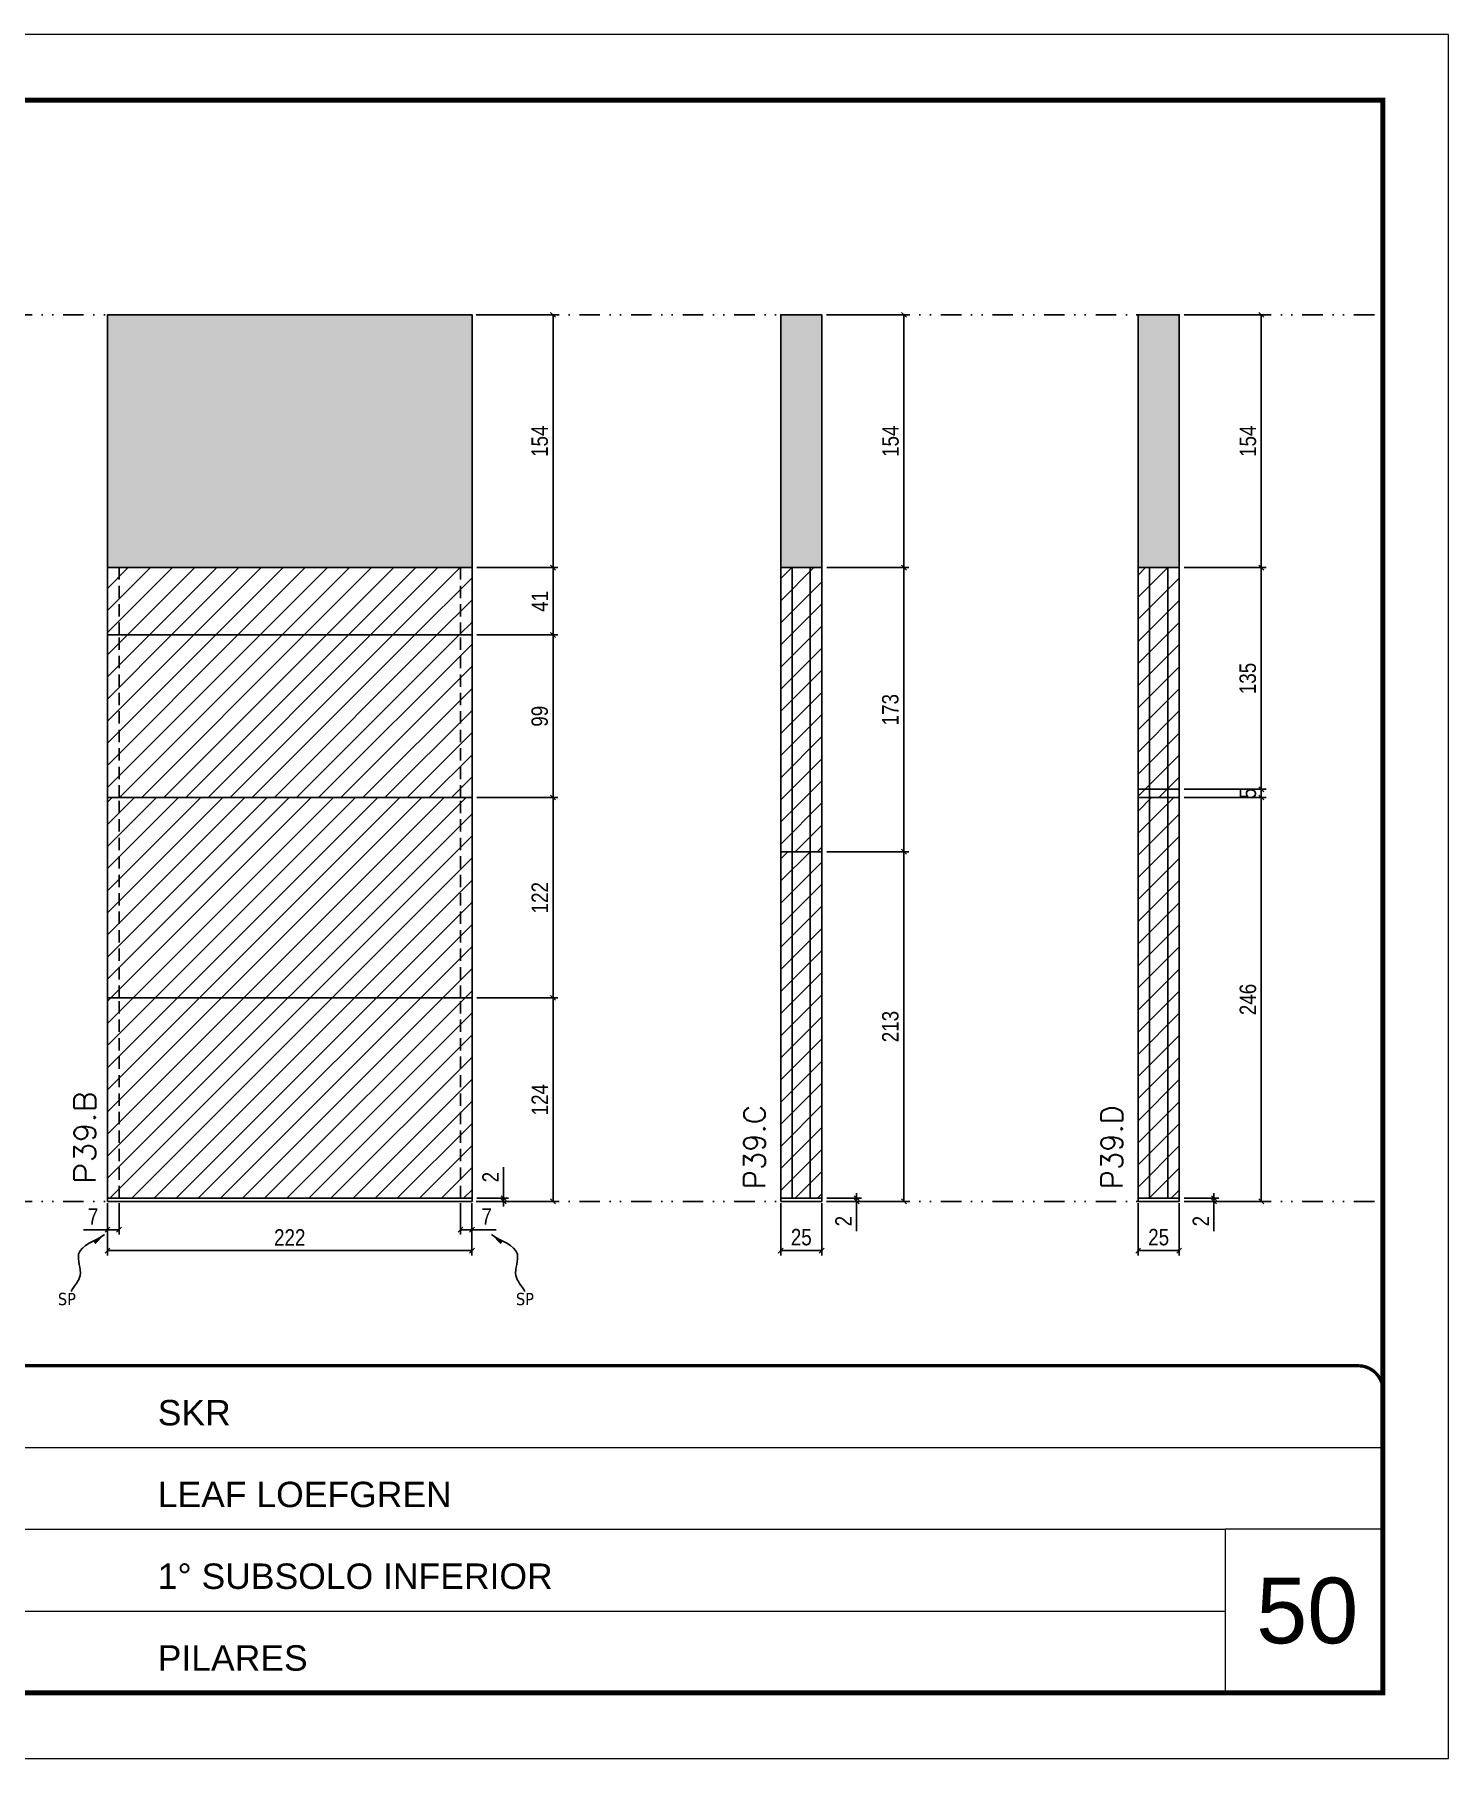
# Model space of a CAD drawing. Extents: x 14400 to 27878, y -21631 to 6985.
# Drawn here: x 16622 to 17483, y -7848 to -6798 of the extents above; entities that cross this region are included whole.
import ezdxf

# ---------------------------------------------------------------- set-up
doc = ezdxf.new("R2010")
doc.units = 0
for name, pattern in [('CONTINUO', [0]), ('DASHED', [0.75, 0.5, -0.25]), ('DIVIDE2', [0.625, 0.25, -0.125, 0, -0.125, 0, -0.125]), ('HIDDEN', [0.375, 0.25, -0.125])]:
    doc.linetypes.add(name, pattern=pattern)
for name, color, linetype, lineweight in [('CARIMBO', 255, 'Continuous', 9), ('Folhas', 255, 'Continuous', 9), ('Hachura', 251, 'Continuous', 9), ('SARRAFO DE PRESSAO', 251, 'DASHED', 9), ('Texto Seção', 7, 'Continuous', 15)]:
    doc.layers.add(name, color=color, linetype=linetype, lineweight=lineweight)
for name, color, linetype in [('COTA', 241, 'Continuous'), ('Nível', 160, 'Continuous'), ('Painéis', 200, 'Continuous'), ('SARR_2.2x7', 40, 'Continuous'), ('Sarrafo de Pressão', 42, 'HIDDEN'), ('texto', 7, 'Continuous')]:
    doc.layers.add(name, color=color, linetype=linetype)
doc.styles.add('ARIAL', font='arial.ttf')
doc.styles.add('COTA TECNICA', font='techl___.ttf', dxfattribs={"height": 10})
doc.styles.add('COTA TECNICA-50', font='techl___.ttf', dxfattribs={"height": 10})
doc.styles.add('REGUA-120', font='ROMANS.shx', dxfattribs={"height": 15})
doc.styles.get("Standard").update_dxf_attribs({"font": 'arial.ttf'})
doc.dimstyles.new('COTA PAINEL-50', dxfattribs={"dimtxt": 10, "dimasz": 3, "dimexe": 3, "dimexo": 3, "dimgap": 3, "dimtad": 1, "dimdec": 1, "dimzin": 12, "dimdsep": 46, "dimtxsty": 'COTA TECNICA-50', "dimblk1": 'OBLIQUE', "dimblk2": 'OBLIQUE', "dimsah": 1, "dimcen": 0.9, "dimclrd": 4, "dimclre": 4, "dimclrt": 240, "dimadec": 1, "dimazin": 3, "dimtfac": 1, "dimtdec": 1, "dimtmove": 0, "dimatfit": 3, "dimfxl": 1, "dimtolj": 1, "dimtzin": 12, "dimarcsym": 0})
doc.dimstyles.new('PAINEL', dxfattribs={"dimtxt": 10, "dimasz": 3, "dimexe": 3, "dimexo": 3, "dimgap": 3, "dimtad": 1, "dimdec": 1, "dimzin": 12, "dimdsep": 46, "dimtxsty": 'COTA TECNICA', "dimblk1": 'OBLIQUE', "dimblk2": 'OBLIQUE', "dimsah": 1, "dimcen": 0.9, "dimclrd": 4, "dimclre": 4, "dimclrt": 240, "dimadec": 1, "dimazin": 3, "dimtfac": 1, "dimtdec": 1, "dimtmove": 0, "dimatfit": 3, "dimfxl": 1, "dimtolj": 1, "dimtzin": 12, "dimarcsym": 0})
doc.dimstyles.get("Standard").update_dxf_attribs({"dimtxt": 0.18, "dimasz": 0.18, "dimexe": 0.18, "dimexo": 0.0625, "dimgap": 0.09, "dimtad": 0, "dimtih": 1, "dimtoh": 1, "dimdec": 4, "dimzin": 0, "dimdsep": 46, "dimtxsty": 'Standard', "dimcen": 0.09, "dimadec": 0, "dimazin": 0, "dimtfac": 1, "dimtdec": 4, "dimtofl": 0, "dimtmove": 0, "dimatfit": 3, "dimfxl": 1, "dimtolj": 1, "dimtzin": 0, "dimarcsym": 0})

# ---------------------------------------------------------------- blocks, each defined once
blk = doc.blocks.new('9999999999')
at = {"color": 30, "linetype": 'CONTINUO'}
for p, q in [((98564.6, 34379.6), (99584, 34379.6)), ((98564.6, 34329.8), (99488, 34329.8)), ((99584, 34329.8), (99488, 34329.8)), ((99488, 34329.8), (99488, 34230.2)), ((98564.6, 34280), (99488, 34280))]:
    blk.add_line(p, q, dxfattribs=at)
at = {"color": 30, "linetype": 'CONTINUO', "const_width": 2}
blk.add_lwpolyline([(99584, 34230.2), (99584, 34414.4, 0.414214), (99569, 34429.4), (98229, 34429.4, 0.414214), (98214, 34414.4), (98214, 34245.2, 0.414214), (98229, 34230.2), (99584, 34230.2)], format="xyb", dxfattribs=at)
at = {"layer": 'Folhas'}
blk.add_lwpolyline([(98139, 34190.2), (99624, 34190.2), (99624, 35240.2), (98139, 35240.2)], close=True, dxfattribs=at)
at = {"layer": 'Folhas', "color": 30, "const_width": 3}
blk.add_lwpolyline([(98214, 34230.2), (99584, 34230.2), (99584, 35200.2), (98214, 35200.2)], close=True, dxfattribs=at)
at = {"color": 7, "linetype": 'Continuous', "ltscale": 5, "style": 'ARIAL'}
for s, height, p in [('SKR', 15.48, (98837.7, 34393.1)), ('LEAF LOEFGREN', 15.483, (98837.7, 34343.3)), ('1° SUBSOLO INFERIOR', 15.483, (98837.7, 34293.5)), ('PILARES', 15.48, (98837.7, 34243.7))]:
    blk.add_text(s, height=height, dxfattribs=at).set_placement(p)
blk = doc.blocks.new('_Oblique')
at = {"color": 0, "linetype": 'ByBlock', "lineweight": -2}
blk.add_line((-0.5, -0.5), (0.5, 0.5), dxfattribs=at)
blk = doc.blocks.new('*D2698')
at = {"layer": 'COTA', "color": 4, "lineweight": -2, "transparency": 16777216}
for p, q in [((17076.7, -7509.9), (17076.7, -7541.8)), ((17101.7, -7509.9), (17101.7, -7541.8)), ((17076.7, -7538.8), (17101.7, -7538.8))]:
    blk.add_line(p, q, dxfattribs=at)
at = {"layer": 'Defpoints', "color": 0, "transparency": 16777216}
for p in [(17076.7, -7506.9), (17101.7, -7506.9), (17101.7, -7538.8)]:
    blk.add_point(p, dxfattribs=at)
at = {"layer": 'COTA', "color": 4, "lineweight": -2, "transparency": 16777216, "xscale": 3, "yscale": 3, "zscale": 3, "rotation": 180}
blk.add_blockref('_Oblique', (17076.7, -7538.8), dxfattribs=at)
at = {"layer": 'COTA', "color": 4, "lineweight": -2, "transparency": 16777216, "xscale": 3, "yscale": 3, "zscale": 3}
blk.add_blockref('_Oblique', (17101.7, -7538.8), dxfattribs=at)
at = {"layer": 'COTA', "color": 240, "transparency": 16777216, "insert": (17089.2, -7530.7), "char_height": 10, "attachment_point": 5, "style": 'COTA TECNICA'}
blk.add_mtext('\\A1;25', dxfattribs=at)
blk = doc.blocks.new('*D2699')
at = {"layer": 'COTA', "color": 4, "lineweight": -2, "transparency": 16777216}
for p, q in [((17104.7, -7506.9), (17125.9, -7506.9)), ((17122.9, -7506.9), (17122.9, -7503.9)), ((17122.9, -7506.9), (17122.9, -7508.9)), ((17104.7, -7508.9), (17125.9, -7508.9)), ((17122.9, -7508.9), (17122.9, -7527))]:
    blk.add_line(p, q, dxfattribs=at)
at = {"layer": 'Defpoints', "color": 0, "transparency": 16777216}
for p in [(17101.7, -7506.9), (17122.9, -7506.9), (17101.7, -7508.9)]:
    blk.add_point(p, dxfattribs=at)
at = {"layer": 'COTA', "color": 4, "lineweight": -2, "transparency": 16777216, "xscale": 3, "yscale": 3, "zscale": 3}
for p, rotation in [((17122.9, -7506.9), 270), ((17122.9, -7508.9), 90)]:
    blk.add_blockref('_Oblique', p, dxfattribs=dict(at, rotation=rotation))
at = {"layer": 'COTA', "color": 240, "transparency": 16777216, "insert": (17114.9, -7520.9), "char_height": 10, "attachment_point": 5, "rotation": 90, "style": 'COTA TECNICA-50'}
blk.add_mtext('\\A1;2', dxfattribs=at)
blk = doc.blocks.new('*D2700')
at = {"layer": 'COTA', "color": 4, "lineweight": -2, "transparency": 16777216}
for p, q in [((17104.7, -7295.9), (17154.7, -7295.9)), ((17151.7, -7508.9), (17151.7, -7295.9)), ((17104.7, -7508.9), (17154.7, -7508.9))]:
    blk.add_line(p, q, dxfattribs=at)
at = {"layer": 'Defpoints', "color": 0, "transparency": 16777216}
for p in [(17101.7, -7295.9), (17151.7, -7295.9), (17101.7, -7508.9)]:
    blk.add_point(p, dxfattribs=at)
at = {"layer": 'COTA', "color": 4, "lineweight": -2, "transparency": 16777216, "xscale": 3, "yscale": 3, "zscale": 3}
for p, rotation in [((17151.7, -7295.9), 90), ((17151.7, -7508.9), 270)]:
    blk.add_blockref('_Oblique', p, dxfattribs=dict(at, rotation=rotation))
at = {"layer": 'COTA', "color": 240, "transparency": 16777216, "insert": (17143.5, -7402.4), "char_height": 10, "attachment_point": 5, "rotation": 90, "style": 'COTA TECNICA-50'}
blk.add_mtext('\\A1;213', dxfattribs=at)
blk = doc.blocks.new('*D2706')
at = {"layer": 'COTA', "color": 4, "lineweight": -2, "transparency": 16777216}
for p, q in [((16666.6, -7509.9), (16666.6, -7541.8)), ((16888.6, -7509.9), (16888.6, -7541.8)), ((16888.6, -7538.8), (16666.6, -7538.8))]:
    blk.add_line(p, q, dxfattribs=at)
at = {"layer": 'Defpoints', "color": 0, "transparency": 16777216}
for p in [(16666.6, -7506.9), (16888.6, -7506.9), (16666.6, -7538.8)]:
    blk.add_point(p, dxfattribs=at)
at = {"layer": 'COTA', "color": 4, "lineweight": -2, "transparency": 16777216, "xscale": 3, "yscale": 3, "zscale": 3, "rotation": 180}
blk.add_blockref('_Oblique', (16666.6, -7538.8), dxfattribs=at)
at = {"layer": 'COTA', "color": 4, "lineweight": -2, "transparency": 16777216, "xscale": 3, "yscale": 3, "zscale": 3}
blk.add_blockref('_Oblique', (16888.6, -7538.8), dxfattribs=at)
at = {"layer": 'COTA', "color": 240, "transparency": 16777216, "insert": (16777.6, -7530.8), "char_height": 10, "attachment_point": 5, "style": 'COTA TECNICA'}
blk.add_mtext('\\A1;222', dxfattribs=at)
blk = doc.blocks.new('*D2707')
at = {"layer": 'COTA', "color": 4, "lineweight": -2, "transparency": 16777216}
for p, q in [((16881.6, -7509.9), (16881.6, -7529.1)), ((16888.6, -7511.9), (16888.6, -7529.1)), ((16881.6, -7526.1), (16888.6, -7526.1)), ((16888.6, -7526.1), (16903.4, -7526.1))]:
    blk.add_line(p, q, dxfattribs=at)
at = {"layer": 'Defpoints', "color": 0, "transparency": 16777216}
for p in [(16881.6, -7506.9), (16888.6, -7508.9), (16888.6, -7526.1)]:
    blk.add_point(p, dxfattribs=at)
at = {"layer": 'COTA', "color": 4, "lineweight": -2, "transparency": 16777216, "xscale": 3, "yscale": 3, "zscale": 3, "rotation": 180}
blk.add_blockref('_Oblique', (16881.6, -7526.1), dxfattribs=at)
at = {"layer": 'COTA', "color": 4, "lineweight": -2, "transparency": 16777216, "xscale": 3, "yscale": 3, "zscale": 3}
blk.add_blockref('_Oblique', (16888.6, -7526.1), dxfattribs=at)
at = {"layer": 'COTA', "color": 240, "transparency": 16777216, "insert": (16897.5, -7518.1), "char_height": 10, "attachment_point": 5, "style": 'COTA TECNICA-50'}
blk.add_mtext('\\A1;7', dxfattribs=at)
blk = doc.blocks.new('*D2708')
at = {"layer": 'COTA', "color": 4, "lineweight": -2, "transparency": 16777216}
for p, q in [((16666.6, -7511.9), (16666.6, -7529.1)), ((16673.6, -7509.9), (16673.6, -7529.1)), ((16666.6, -7526.1), (16651.9, -7526.1)), ((16673.6, -7526.1), (16666.6, -7526.1))]:
    blk.add_line(p, q, dxfattribs=at)
at = {"layer": 'Defpoints', "color": 0, "transparency": 16777216}
for p in [(16673.6, -7506.9), (16666.6, -7508.9), (16666.6, -7526.1)]:
    blk.add_point(p, dxfattribs=at)
at = {"layer": 'COTA', "color": 4, "lineweight": -2, "transparency": 16777216, "xscale": 3, "yscale": 3, "zscale": 3, "rotation": 180}
blk.add_blockref('_Oblique', (16666.6, -7526.1), dxfattribs=at)
at = {"layer": 'COTA', "color": 4, "lineweight": -2, "transparency": 16777216, "xscale": 3, "yscale": 3, "zscale": 3}
blk.add_blockref('_Oblique', (16673.6, -7526.1), dxfattribs=at)
at = {"layer": 'COTA', "color": 240, "transparency": 16777216, "insert": (16657.8, -7518.1), "char_height": 10, "attachment_point": 5, "style": 'COTA TECNICA-50'}
blk.add_mtext('\\A1;7', dxfattribs=at)
blk = doc.blocks.new('*D2709')
at = {"layer": 'COTA', "color": 4, "lineweight": -2, "transparency": 16777216}
for p, q in [((16907.9, -7506.9), (16907.9, -7488.1)), ((16891.6, -7506.9), (16910.9, -7506.9)), ((16907.9, -7508.9), (16907.9, -7506.9)), ((16891.6, -7508.9), (16910.9, -7508.9)), ((16907.9, -7508.9), (16907.9, -7511.9))]:
    blk.add_line(p, q, dxfattribs=at)
at = {"layer": 'Defpoints', "color": 0, "transparency": 16777216}
for p in [(16888.6, -7506.9), (16888.6, -7508.9), (16907.9, -7508.9)]:
    blk.add_point(p, dxfattribs=at)
at = {"layer": 'COTA', "color": 4, "lineweight": -2, "transparency": 16777216, "xscale": 3, "yscale": 3, "zscale": 3}
for p, rotation in [((16907.9, -7506.9), 270), ((16907.9, -7508.9), 90)]:
    blk.add_blockref('_Oblique', p, dxfattribs=dict(at, rotation=rotation))
at = {"layer": 'COTA', "color": 240, "transparency": 16777216, "insert": (16899.9, -7494.1), "char_height": 10, "attachment_point": 5, "rotation": 90, "style": 'COTA TECNICA-50'}
blk.add_mtext('\\A1;2', dxfattribs=at)
blk = doc.blocks.new('*D2710')
at = {"layer": 'COTA', "color": 4, "lineweight": -2, "transparency": 16777216}
for p, q in [((16891.6, -7262.9), (16941, -7262.9)), ((16938, -7384.9), (16938, -7262.9)), ((16891.6, -7384.9), (16941, -7384.9))]:
    blk.add_line(p, q, dxfattribs=at)
at = {"layer": 'Defpoints', "color": 0, "transparency": 16777216}
for p in [(16888.6, -7262.9), (16938, -7262.9), (16888.6, -7384.9)]:
    blk.add_point(p, dxfattribs=at)
at = {"layer": 'COTA', "color": 4, "lineweight": -2, "transparency": 16777216, "xscale": 3, "yscale": 3, "zscale": 3}
for p, rotation in [((16938, -7262.9), 90), ((16938, -7384.9), 270)]:
    blk.add_blockref('_Oblique', p, dxfattribs=dict(at, rotation=rotation))
at = {"layer": 'COTA', "color": 240, "transparency": 16777216, "insert": (16929.9, -7323.9), "char_height": 10, "attachment_point": 5, "rotation": 90, "style": 'COTA TECNICA-50'}
blk.add_mtext('\\A1;122', dxfattribs=at)
blk = doc.blocks.new('*D2727')
at = {"layer": 'COTA', "color": 4, "linetype": 'ByBlock', "lineweight": -2, "transparency": 16777216}
for p, q in [((16891.6, -7384.9), (16941, -7384.9)), ((16938, -7508.9), (16938, -7384.9)), ((16891.6, -7508.9), (16941, -7508.9))]:
    blk.add_line(p, q, dxfattribs=at)
at = {"layer": 'Defpoints', "color": 0, "linetype": 'ByBlock', "transparency": 16777216}
for p in [(16888.6, -7384.9), (16938, -7384.9), (16888.6, -7508.9)]:
    blk.add_point(p, dxfattribs=at)
at = {"layer": 'COTA', "color": 4, "linetype": 'ByBlock', "lineweight": -2, "transparency": 16777216, "xscale": 3, "yscale": 3, "zscale": 3}
for p, rotation in [((16938, -7384.9), 90), ((16938, -7508.9), 270)]:
    blk.add_blockref('_Oblique', p, dxfattribs=dict(at, rotation=rotation))
at = {"layer": 'COTA', "color": 240, "linetype": 'ByBlock', "transparency": 16777216, "insert": (16929.9, -7446.9), "char_height": 10, "attachment_point": 5, "rotation": 90, "style": 'COTA TECNICA'}
blk.add_mtext('\\A1;124', dxfattribs=at)
blk = doc.blocks.new('*D2728')
at = {"layer": 'COTA', "color": 4, "linetype": 'ByBlock', "lineweight": -2, "transparency": 16777216}
for p, q in [((16891.6, -7384.9), (16941, -7384.9)), ((16938, -7508.9), (16938, -7384.9)), ((16891.6, -7508.9), (16941, -7508.9))]:
    blk.add_line(p, q, dxfattribs=at)
at = {"layer": 'Defpoints', "color": 0, "linetype": 'ByBlock', "transparency": 16777216}
for p in [(16888.6, -7384.9), (16938, -7384.9), (16888.6, -7508.9)]:
    blk.add_point(p, dxfattribs=at)
at = {"layer": 'COTA', "color": 4, "linetype": 'ByBlock', "lineweight": -2, "transparency": 16777216, "xscale": 3, "yscale": 3, "zscale": 3}
for p, rotation in [((16938, -7384.9), 90), ((16938, -7508.9), 270)]:
    blk.add_blockref('_Oblique', p, dxfattribs=dict(at, rotation=rotation))
at = {"layer": 'COTA', "color": 240, "linetype": 'ByBlock', "transparency": 16777216, "insert": (16929.9, -7446.9), "char_height": 10, "attachment_point": 5, "rotation": 90, "style": 'COTA TECNICA'}
blk.add_mtext('\\A1;124', dxfattribs=at)
blk = doc.blocks.new('*D2729')
at = {"layer": 'COTA', "color": 4, "lineweight": -2, "transparency": 16777216}
for p, q in [((17104.7, -6968.9), (17154.7, -6968.9)), ((17151.7, -7122.9), (17151.7, -6968.9)), ((17104.7, -7122.9), (17154.7, -7122.9))]:
    blk.add_line(p, q, dxfattribs=at)
at = {"layer": 'Defpoints', "color": 0, "transparency": 16777216}
for p in [(17101.7, -6968.9), (17151.7, -6968.9), (17101.7, -7122.9)]:
    blk.add_point(p, dxfattribs=at)
at = {"layer": 'COTA', "color": 4, "lineweight": -2, "transparency": 16777216, "xscale": 3, "yscale": 3, "zscale": 3}
for p, rotation in [((17151.7, -6968.9), 90), ((17151.7, -7122.9), 270)]:
    blk.add_blockref('_Oblique', p, dxfattribs=dict(at, rotation=rotation))
at = {"layer": 'COTA', "color": 240, "transparency": 16777216, "insert": (17143.6, -7045.9), "char_height": 10, "attachment_point": 5, "rotation": 90, "style": 'COTA TECNICA'}
blk.add_mtext('\\A1;154', dxfattribs=at)
blk = doc.blocks.new('*D2711')
at = {"layer": 'COTA', "color": 4, "lineweight": -2, "transparency": 16777216}
for p, q in [((17294.4, -7509.9), (17294.4, -7541.8)), ((17319.4, -7509.9), (17319.4, -7541.8)), ((17294.4, -7538.8), (17319.4, -7538.8))]:
    blk.add_line(p, q, dxfattribs=at)
at = {"layer": 'Defpoints', "color": 0, "transparency": 16777216}
for p in [(17294.4, -7506.9), (17319.4, -7506.9), (17319.4, -7538.8)]:
    blk.add_point(p, dxfattribs=at)
at = {"layer": 'COTA', "color": 4, "lineweight": -2, "transparency": 16777216, "xscale": 3, "yscale": 3, "zscale": 3, "rotation": 180}
blk.add_blockref('_Oblique', (17294.4, -7538.8), dxfattribs=at)
at = {"layer": 'COTA', "color": 4, "lineweight": -2, "transparency": 16777216, "xscale": 3, "yscale": 3, "zscale": 3}
blk.add_blockref('_Oblique', (17319.4, -7538.8), dxfattribs=at)
at = {"layer": 'COTA', "color": 240, "transparency": 16777216, "insert": (17306.9, -7530.7), "char_height": 10, "attachment_point": 5, "style": 'COTA TECNICA'}
blk.add_mtext('\\A1;25', dxfattribs=at)
blk = doc.blocks.new('*D2712')
at = {"layer": 'COTA', "color": 4, "lineweight": -2, "transparency": 16777216}
for p, q in [((17322.4, -7506.9), (17343.6, -7506.9)), ((17340.6, -7506.9), (17340.6, -7503.9)), ((17340.6, -7506.9), (17340.6, -7508.9)), ((17322.4, -7508.9), (17343.6, -7508.9)), ((17340.6, -7508.9), (17340.6, -7527))]:
    blk.add_line(p, q, dxfattribs=at)
at = {"layer": 'Defpoints', "color": 0, "transparency": 16777216}
for p in [(17319.4, -7506.9), (17340.6, -7506.9), (17319.4, -7508.9)]:
    blk.add_point(p, dxfattribs=at)
at = {"layer": 'COTA', "color": 4, "lineweight": -2, "transparency": 16777216, "xscale": 3, "yscale": 3, "zscale": 3}
for p, rotation in [((17340.6, -7506.9), 270), ((17340.6, -7508.9), 90)]:
    blk.add_blockref('_Oblique', p, dxfattribs=dict(at, rotation=rotation))
at = {"layer": 'COTA', "color": 240, "transparency": 16777216, "insert": (17332.6, -7520.9), "char_height": 10, "attachment_point": 5, "rotation": 90, "style": 'COTA TECNICA-50'}
blk.add_mtext('\\A1;2', dxfattribs=at)
blk = doc.blocks.new('*D2713')
at = {"layer": 'COTA', "color": 4, "lineweight": -2, "transparency": 16777216}
for p, q in [((17322.4, -7262.9), (17372.4, -7262.9)), ((17369.4, -7508.9), (17369.4, -7262.9)), ((17322.4, -7508.9), (17372.4, -7508.9))]:
    blk.add_line(p, q, dxfattribs=at)
at = {"layer": 'Defpoints', "color": 0, "transparency": 16777216}
for p in [(17319.4, -7262.9), (17369.4, -7262.9), (17319.4, -7508.9)]:
    blk.add_point(p, dxfattribs=at)
at = {"layer": 'COTA', "color": 4, "lineweight": -2, "transparency": 16777216, "xscale": 3, "yscale": 3, "zscale": 3}
for p, rotation in [((17369.4, -7262.9), 90), ((17369.4, -7508.9), 270)]:
    blk.add_blockref('_Oblique', p, dxfattribs=dict(at, rotation=rotation))
at = {"layer": 'COTA', "color": 240, "transparency": 16777216, "insert": (17361.3, -7385.9), "char_height": 10, "attachment_point": 5, "rotation": 90, "style": 'COTA TECNICA-50'}
blk.add_mtext('\\A1;246', dxfattribs=at)
blk = doc.blocks.new('*D2730')
at = {"layer": 'COTA', "color": 4, "lineweight": -2, "transparency": 16777216}
for p, q in [((17369.4, -7257.9), (17369.4, -7254.9)), ((17322.4, -7257.9), (17372.4, -7257.9)), ((17322.4, -7262.9), (17372.4, -7262.9)), ((17369.4, -7262.9), (17369.4, -7257.9)), ((17369.4, -7262.9), (17369.4, -7265.9))]:
    blk.add_line(p, q, dxfattribs=at)
at = {"layer": 'Defpoints', "color": 0, "transparency": 16777216}
for p in [(17319.4, -7257.9), (17319.4, -7262.9), (17369.4, -7257.9)]:
    blk.add_point(p, dxfattribs=at)
at = {"layer": 'COTA', "color": 4, "lineweight": -2, "transparency": 16777216, "xscale": 3, "yscale": 3, "zscale": 3}
for p, rotation in [((17369.4, -7257.9), 270), ((17369.4, -7262.9), 90)]:
    blk.add_blockref('_Oblique', p, dxfattribs=dict(at, rotation=rotation))
at = {"layer": 'COTA', "color": 240, "transparency": 16777216, "insert": (17361.3, -7260.4), "char_height": 10, "attachment_point": 5, "rotation": 90, "style": 'COTA TECNICA'}
blk.add_mtext('\\A1;5', dxfattribs=at)
blk = doc.blocks.new('*D2734')
at = {"layer": 'COTA', "color": 4, "lineweight": -2, "transparency": 16777216}
for p, q in [((16891.6, -6968.9), (16941, -6968.9)), ((16938, -7122.9), (16938, -6968.9)), ((16891.6, -7122.9), (16941, -7122.9))]:
    blk.add_line(p, q, dxfattribs=at)
at = {"layer": 'Defpoints', "color": 0, "transparency": 16777216}
for p in [(16888.6, -6968.9), (16938, -6968.9), (16888.6, -7122.9)]:
    blk.add_point(p, dxfattribs=at)
at = {"layer": 'COTA', "color": 4, "lineweight": -2, "transparency": 16777216, "xscale": 3, "yscale": 3, "zscale": 3}
for p, rotation in [((16938, -6968.9), 90), ((16938, -7122.9), 270)]:
    blk.add_blockref('_Oblique', p, dxfattribs=dict(at, rotation=rotation))
at = {"layer": 'COTA', "color": 240, "transparency": 16777216, "insert": (16929.9, -7045.9), "char_height": 10, "attachment_point": 5, "rotation": 90, "style": 'COTA TECNICA'}
blk.add_mtext('\\A1;154', dxfattribs=at)
blk = doc.blocks.new('*D2735')
at = {"layer": 'COTA', "color": 4, "lineweight": -2, "transparency": 16777216}
for p, q in [((16891.6, -7163.9), (16941, -7163.9)), ((16938, -7262.9), (16938, -7163.9)), ((16891.6, -7262.9), (16941, -7262.9))]:
    blk.add_line(p, q, dxfattribs=at)
at = {"layer": 'Defpoints', "color": 0, "transparency": 16777216}
for p in [(16888.6, -7163.9), (16938, -7163.9), (16888.6, -7262.9)]:
    blk.add_point(p, dxfattribs=at)
at = {"layer": 'COTA', "color": 4, "lineweight": -2, "transparency": 16777216, "xscale": 3, "yscale": 3, "zscale": 3}
for p, rotation in [((16938, -7163.9), 90), ((16938, -7262.9), 270)]:
    blk.add_blockref('_Oblique', p, dxfattribs=dict(at, rotation=rotation))
at = {"layer": 'COTA', "color": 240, "transparency": 16777216, "insert": (16929.9, -7213.4), "char_height": 10, "attachment_point": 5, "rotation": 90, "style": 'COTA TECNICA'}
blk.add_mtext('\\A1;99', dxfattribs=at)
blk = doc.blocks.new('*D2736')
at = {"layer": 'COTA', "color": 4, "lineweight": -2, "transparency": 16777216}
for p, q in [((16891.6, -7122.9), (16941, -7122.9)), ((16938, -7163.9), (16938, -7122.9)), ((16891.6, -7163.9), (16941, -7163.9))]:
    blk.add_line(p, q, dxfattribs=at)
at = {"layer": 'Defpoints', "color": 0, "transparency": 16777216}
for p in [(16888.6, -7122.9), (16938, -7122.9), (16888.6, -7163.9)]:
    blk.add_point(p, dxfattribs=at)
at = {"layer": 'COTA', "color": 4, "lineweight": -2, "transparency": 16777216, "xscale": 3, "yscale": 3, "zscale": 3}
for p, rotation in [((16938, -7122.9), 90), ((16938, -7163.9), 270)]:
    blk.add_blockref('_Oblique', p, dxfattribs=dict(at, rotation=rotation))
at = {"layer": 'COTA', "color": 240, "transparency": 16777216, "insert": (16929.9, -7143.4), "char_height": 10, "attachment_point": 5, "rotation": 90, "style": 'COTA TECNICA'}
blk.add_mtext('\\A1;41', dxfattribs=at)
blk = doc.blocks.new('*D2737')
at = {"layer": 'COTA', "color": 4, "lineweight": -2, "transparency": 16777216}
for p, q in [((17104.7, -7122.9), (17154.7, -7122.9)), ((17151.7, -7122.9), (17151.7, -7295.9)), ((17104.7, -7295.9), (17154.7, -7295.9))]:
    blk.add_line(p, q, dxfattribs=at)
at = {"layer": 'Defpoints', "color": 0, "transparency": 16777216}
for p in [(17101.7, -7122.9), (17101.7, -7295.9), (17151.7, -7295.9)]:
    blk.add_point(p, dxfattribs=at)
at = {"layer": 'COTA', "color": 4, "lineweight": -2, "transparency": 16777216, "xscale": 3, "yscale": 3, "zscale": 3}
for p, rotation in [((17151.7, -7122.9), 90), ((17151.7, -7295.9), 270)]:
    blk.add_blockref('_Oblique', p, dxfattribs=dict(at, rotation=rotation))
at = {"layer": 'COTA', "color": 240, "transparency": 16777216, "insert": (17143.5, -7209.4), "char_height": 10, "attachment_point": 5, "rotation": 90, "style": 'COTA TECNICA'}
blk.add_mtext('\\A1;173', dxfattribs=at)
blk = doc.blocks.new('*D2738')
at = {"layer": 'COTA', "color": 4, "lineweight": -2, "transparency": 16777216}
for p, q in [((17322.4, -6968.9), (17372.4, -6968.9)), ((17369.4, -7122.9), (17369.4, -6968.9)), ((17322.4, -7122.9), (17372.4, -7122.9))]:
    blk.add_line(p, q, dxfattribs=at)
at = {"layer": 'Defpoints', "color": 0, "transparency": 16777216}
for p in [(17319.4, -6968.9), (17369.4, -6968.9), (17319.4, -7122.9)]:
    blk.add_point(p, dxfattribs=at)
at = {"layer": 'COTA', "color": 4, "lineweight": -2, "transparency": 16777216, "xscale": 3, "yscale": 3, "zscale": 3}
for p, rotation in [((17369.4, -6968.9), 90), ((17369.4, -7122.9), 270)]:
    blk.add_blockref('_Oblique', p, dxfattribs=dict(at, rotation=rotation))
at = {"layer": 'COTA', "color": 240, "transparency": 16777216, "insert": (17361.3, -7045.9), "char_height": 10, "attachment_point": 5, "rotation": 90, "style": 'COTA TECNICA'}
blk.add_mtext('\\A1;154', dxfattribs=at)
blk = doc.blocks.new('*D2739')
at = {"layer": 'COTA', "color": 4, "lineweight": -2, "transparency": 16777216}
for p, q in [((17322.4, -7122.9), (17372.4, -7122.9)), ((17369.4, -7257.9), (17369.4, -7122.9)), ((17322.4, -7257.9), (17372.4, -7257.9))]:
    blk.add_line(p, q, dxfattribs=at)
at = {"layer": 'Defpoints', "color": 0, "transparency": 16777216}
for p in [(17319.4, -7122.9), (17369.4, -7122.9), (17319.4, -7257.9)]:
    blk.add_point(p, dxfattribs=at)
at = {"layer": 'COTA', "color": 4, "lineweight": -2, "transparency": 16777216, "xscale": 3, "yscale": 3, "zscale": 3}
for p, rotation in [((17369.4, -7122.9), 90), ((17369.4, -7257.9), 270)]:
    blk.add_blockref('_Oblique', p, dxfattribs=dict(at, rotation=rotation))
at = {"layer": 'COTA', "color": 240, "transparency": 16777216, "insert": (17361.2, -7190.4), "char_height": 10, "attachment_point": 5, "rotation": 90, "style": 'COTA TECNICA'}
blk.add_mtext('\\A1;135', dxfattribs=at)

msp = doc.modelspace()

# ---------------------------------------------------------------- hatches: boundary and pattern name
at = {"layer": 'COTA'}
h = msp.add_hatch(dxfattribs=at)
h.set_pattern_fill('AR-CONC', color=256, scale=0.03)
h.set_pattern_definition([(50, (381.654, 6e-12), (5.4655401, -0.4781726), [0.5715, -6.2865]), (355, (381.654, 6e-12), (-1.0573026, 5.7317054), [0.4572, -5.0292175]), (100.451445, (382.1093, -0.04), (4.4082374, 5.2535326), [0.4857003, -5.3427073]), (46.1842, (381.654, 1.524), (8.1323712, -1.2612698), [0.85725, -9.42975]), (96.63556, (382.3315, 1.419), (7.122124, 7.4227837), [0.7285507, -8.0140682]), (351.18415, (381.654, 1.524), (7.122124, 7.4227837), [0.685799, -7.543792]), (21, (382.416, 1.143), (4.5484317, -3.067956), [0.5715, -6.2865]), (326, (382.416, 1.143), (1.8540609, 5.525639), [0.4572, -5.0292]), (71.451445, (382.795, 0.8873), (6.4024926, 2.457683), [0.4857003, -5.3426981]), (37.5, (381.6538, 6e-12), (0.0926581, 2.53665117), [0, -4.96824, 0, -5.1054, 0, -5.04825]), (7.5, (381.6538, 6e-12), (2.00458988, 3.00541724), [0, -2.91084, 0, -4.85394, 0, -1.92405]), (327.5, (379.9545, 6e-12), (4.06771786, -0.17186232), [0, -1.905, 0, -5.9436, 0, -7.8867]), (317.5, (379.1925, 6e-12), (4.44387544, 0.7627947), [0, -2.4765, 0, -3.94716, 0, -5.6007])])
h.paths.add_polyline_path([(16666.63, -6968.89), (16666.63, -7122.89), (16888.63, -7122.89), (16888.63, -6968.89)])
h = msp.add_hatch(dxfattribs=at)
h.set_pattern_fill('AR-CONC', color=256, scale=0.03)
h.set_pattern_definition([(50, (-3170, 263), (5.4655401, -0.4781726), [0.5715, -6.2865]), (355, (-3170, 263), (-1.0573026, 5.7317054), [0.4572, -5.0292175]), (100.451445, (-3169.5445, 262.96), (4.4082374, 5.2535326), [0.4857003, -5.3427073]), (46.1842, (-3170, 264.524), (8.1323712, -1.2612698), [0.85725, -9.42975]), (96.635558, (-3169.322, 264.419), (7.122124, 7.4227837), [0.7285507, -8.0140682]), (351.18415, (-3170, 264.524), (7.122124, 7.4227837), [0.685799, -7.543792]), (21, (-3169.238, 264.143), (4.5484317, -3.0679559), [0.5715, -6.2865]), (326, (-3169.238, 264.143), (1.8540609, 5.525639), [0.4572, -5.0292]), (71.451445, (-3168.859, 263.8873), (6.4024926, 2.4576831), [0.4857003, -5.3426981]), (37.5, (-3170, 263), (0.0926581, 2.53665117), [0, -4.96824, 0, -5.1054, 0, -5.04825]), (7.5, (-3170, 263), (2.00458988, 3.00541724), [0, -2.91084, 0, -4.85394, 0, -1.92405]), (327.5, (-3171.6993, 263), (4.06771786, -0.17186232), [0, -1.905, 0, -5.9436, 0, -7.8867]), (317.5, (-3172.4613, 263), (4.44387544, 0.76279473), [0, -2.4765, 0, -3.94716, 0, -5.6007])])
h.paths.add_polyline_path([(17101.71, -6968.89), (17076.71, -6968.89), (17076.71, -7122.89), (17101.71, -7122.89)])
h = msp.add_hatch(dxfattribs=at)
h.set_pattern_fill('AR-CONC', color=256, scale=0.03)
h.set_pattern_definition([(50, (-2952.316, 263), (5.4655401, -0.4781726), [0.5715, -6.2865]), (355, (-2952.316, 263), (-1.0573026, 5.7317054), [0.4572, -5.0292175]), (100.451445, (-2951.861, 262.96), (4.4082374, 5.2535326), [0.4857003, -5.3427073]), (46.1842, (-2952.316, 264.524), (8.1323712, -1.2612698), [0.85725, -9.42975]), (96.635558, (-2951.6385, 264.419), (7.122124, 7.4227837), [0.7285507, -8.0140682]), (351.18415, (-2952.316, 264.524), (7.122124, 7.4227837), [0.685799, -7.543792]), (21, (-2951.554, 264.143), (4.5484317, -3.0679559), [0.5715, -6.2865]), (326, (-2951.554, 264.143), (1.8540609, 5.525639), [0.4572, -5.0292]), (71.451445, (-2951.175, 263.8873), (6.4024926, 2.4576831), [0.4857003, -5.3426981]), (37.5, (-2952.3162, 263), (0.0926581, 2.53665117), [0, -4.96824, 0, -5.1054, 0, -5.04825]), (7.5, (-2952.3162, 263), (2.00458988, 3.00541724), [0, -2.91084, 0, -4.85394, 0, -1.92405]), (327.5, (-2954.0155, 263), (4.06771786, -0.17186232), [0, -1.905, 0, -5.9436, 0, -7.8867]), (317.5, (-2954.7775, 263), (4.44387544, 0.76279473), [0, -2.4765, 0, -3.94716, 0, -5.6007])])
h.paths.add_polyline_path([(17319.39, -6968.89), (17294.39, -6968.89), (17294.39, -7122.89), (17319.39, -7122.89)])
at = {"layer": 'Hachura', "linetype": 'ByBlock'}
h = msp.add_hatch(dxfattribs=at)
h.set_pattern_fill('ANSI31', color=256, scale=3)
h.paths.add_polyline_path([(16888.63, -7122.89), (16666.63, -7122.89), (16666.63, -7163.89), (16888.63, -7163.89)])
h = msp.add_hatch(dxfattribs=at)
h.set_pattern_fill('ANSI31', color=256, scale=3)
h.paths.add_polyline_path([(17101.71, -7122.89), (17076.71, -7122.89), (17076.71, -7295.89), (17101.71, -7295.89)])
h = msp.add_hatch(dxfattribs=at)
h.set_pattern_fill('ANSI31', color=256, scale=3)
h.paths.add_polyline_path([(17319.39, -7122.89), (17294.39, -7122.89), (17294.39, -7257.89), (17319.39, -7257.89)])
h = msp.add_hatch(dxfattribs=at)
h.set_pattern_fill('ANSI31', color=256, scale=3)
h.set_pattern_definition([(45, (-3170, 5e-12), (-6.735192, 6.735192), [])])
h.paths.add_polyline_path([(16470.74, -7178.89), (16470.74, -7135.89), (16248.74, -7135.89), (16248.74, -7178.89)])
h.paths.add_polyline_path([(16470.74, -7262.89), (16470.74, -7178.89), (16248.74, -7178.89), (16248.74, -7262.89)])
h.paths.add_polyline_path([(16470.74, -7506.89), (16470.74, -7384.89), (16248.74, -7384.89), (16248.74, -7506.89)])
h.paths.add_polyline_path([(16666.63, -7384.89), (16666.63, -7506.89), (16888.63, -7506.89), (16888.63, -7384.89)])
h.paths.add_polyline_path([(16888.63, -7384.89), (16888.63, -7262.89), (16666.63, -7262.89), (16666.63, -7384.89)])
h.paths.add_polyline_path([(17101.71, -7295.89), (17076.71, -7295.89), (17076.71, -7506.89), (17101.71, -7506.89)])
h.paths.add_polyline_path([(17294.39, -7506.89), (17319.39, -7506.89), (17319.39, -7262.89), (17294.39, -7262.89)])
h = msp.add_hatch(dxfattribs=at)
h.set_pattern_fill('ANSI31', color=256, scale=3)
h.paths.add_polyline_path([(16888.63, -7163.89), (16666.63, -7163.89), (16666.63, -7262.89), (16888.63, -7262.89)])
h = msp.add_hatch(dxfattribs=at)
h.set_pattern_fill('ANSI31', color=256, scale=3)
h.paths.add_polyline_path([(17319.39, -7257.89), (17294.39, -7257.89), (17294.39, -7262.89), (17319.39, -7262.89)])

# ---------------------------------------------------------------- linework, layer by layer
at = {"layer": 'COTA'}
for points in [[(16666.63, -7122.89), (16888.63, -7122.89), (16888.63, -6968.89), (16666.63, -6968.89)], [(17076.71, -7122.89), (17101.71, -7122.89), (17101.71, -6968.89), (17076.71, -6968.89)], [(17294.39, -7122.89), (17319.39, -7122.89), (17319.39, -6968.89), (17294.39, -6968.89)]]:
    msp.add_lwpolyline(points, close=True, dxfattribs=at)
at = {"layer": 'Nível', "color": 4, "linetype": 'DIVIDE2', "ltscale": 50}
for p, q in [((16073.47, -6968.89), (17443.47, -6968.89)), ((16073.47, -7508.89), (17443.47, -7508.89))]:
    msp.add_line(p, q, dxfattribs=at)
at = {"layer": 'Painéis'}
for p, q in [((16666.63, -7508.89), (16666.63, -7122.89)), ((16666.63, -7122.89), (16888.63, -7122.89)), ((16888.63, -7122.89), (16888.63, -7508.89)), ((16666.63, -7163.89), (16888.63, -7163.89)), ((16666.63, -7262.89), (16888.63, -7262.89)), ((17294.39, -7257.89), (17294.39, -7506.89)), ((17294.39, -7257.89), (17319.39, -7257.89)), ((17319.39, -7257.89), (17294.39, -7257.89)), ((17294.39, -7262.89), (17319.39, -7262.89)), ((17319.39, -7262.89), (17294.39, -7262.89)), ((17319.39, -7257.89), (17319.39, -7506.89)), ((17076.71, -7295.89), (17076.71, -7506.89)), ((17076.71, -7295.89), (17101.71, -7295.89)), ((17101.71, -7295.89), (17076.71, -7295.89)), ((17101.71, -7295.89), (17101.71, -7506.89)), ((16666.63, -7384.89), (16888.63, -7384.89)), ((17076.71, -7506.89), (17101.71, -7506.89)), ((17076.71, -7506.89), (17101.71, -7506.89)), ((17076.71, -7508.89), (17076.71, -7506.89)), ((17101.71, -7506.89), (17101.71, -7508.89)), ((17294.39, -7506.89), (17319.39, -7506.89)), ((17294.39, -7506.89), (17319.39, -7506.89)), ((17294.39, -7508.89), (17294.39, -7506.89)), ((17319.39, -7506.89), (17319.39, -7508.89)), ((16666.63, -7508.89), (16888.63, -7508.89)), ((17101.71, -7508.89), (17076.71, -7508.89)), ((17319.39, -7508.89), (17294.39, -7508.89))]:
    msp.add_line(p, q, dxfattribs=at)
for points in [[(17076.71, -7295.89), (17101.71, -7295.89), (17101.71, -7122.89), (17076.71, -7122.89)], [(17294.39, -7257.89), (17319.39, -7257.89), (17319.39, -7122.89), (17294.39, -7122.89)], [(16888.63, -7506.89), (16666.63, -7506.89), (16666.63, -7508.89), (16888.63, -7508.89)]]:
    msp.add_lwpolyline(points, close=True, dxfattribs=at)
at = {"layer": 'SARR_2.2x7'}
for p, q in [((17083.71, -7295.89), (17083.71, -7122.89)), ((17094.71, -7295.89), (17094.71, -7122.89)), ((17301.39, -7257.89), (17301.39, -7122.89)), ((17312.39, -7257.89), (17312.39, -7122.89)), ((17301.39, -7257.89), (17301.39, -7262.89)), ((17301.39, -7262.89), (17301.39, -7506.89)), ((17312.39, -7257.89), (17312.39, -7262.89)), ((17312.39, -7262.89), (17312.39, -7506.89)), ((17083.71, -7295.89), (17083.71, -7506.89)), ((17094.71, -7295.89), (17094.71, -7506.89))]:
    msp.add_line(p, q, dxfattribs=at)
at = {"layer": 'Sarrafo de Pressão', "ltscale": 30}
for p, q in [((16673.63, -7163.89), (16673.63, -7122.89)), ((16881.63, -7163.89), (16881.63, -7122.89)), ((16673.63, -7262.89), (16673.63, -7163.89)), ((16881.63, -7262.89), (16881.63, -7163.89)), ((16673.63, -7384.89), (16673.63, -7262.89)), ((16881.63, -7384.89), (16881.63, -7262.89)), ((16673.63, -7506.89), (16673.63, -7384.89)), ((16881.63, -7506.89), (16881.63, -7384.89))]:
    msp.add_line(p, q, dxfattribs=at)

# ---------------------------------------------------------------- block references
at = {"layer": 'SARRAFO DE PRESSAO', "color": 6, "linetype": 'ByBlock'}
msp.add_blockref('9999999999', (-82140.51, -42038.38), dxfattribs=at)

# ---------------------------------------------------------------- texts
at = {"layer": 'CARIMBO', "style": 'ARIAL'}
msp.add_text('50', height=40, dxfattribs=at).set_placement((17366.33, -7778.03))
at = {"layer": 'texto', "color": 0, "char_height": 7.5, "attachment_point": 5}
for insert in [(16641.85, -7568.38), (16920.88, -7568.38)]:
    msp.add_mtext('{\\fTahoma|b0|i0|c0|p34;\\C4;SP}', dxfattribs=dict(at, insert=insert))
at = {"layer": 'Texto Seção', "style": 'REGUA-120', "width": 1.1}
msp.add_text('P39.B', height=13, rotation=90, dxfattribs=at).set_placement((16659.38, -7498.13))
at = {"layer": 'Texto Seção', "char_height": 13, "width": 370.6998, "attachment_point": 7, "rotation": 90, "style": 'REGUA-120'}
for s, insert in [('P39.C', (17067.26, -7501.48)), ('P39.D', (17284.94, -7501.48))]:
    msp.add_mtext(s, dxfattribs=dict(at, insert=insert))

# ---------------------------------------------------------------- dimensions: what is measured, and where the dimension line sits
at = {"layer": 'COTA'}
for base, p1, p2, angle, dimstyle, picture, middle in [((16938, -6968.89), (16888.63, -7122.89), (16888.63, -6968.89), 90, 'PAINEL', '*D2734', (16929.89, -7045.89)), ((17151.7, -6968.89), (17101.71, -7122.89), (17101.71, -6968.89), 90, 'PAINEL', '*D2729', (17143.59, -7045.89)), ((17369.38, -6968.89), (17319.39, -7122.89), (17319.39, -6968.89), 90, 'PAINEL', '*D2738', (17361.27, -7045.89)), ((17151.7, -7295.89), (17101.71, -7122.89), (17101.71, -7295.89), 90, 'PAINEL', '*D2737', (17143.48, -7209.39)), ((17369.38, -7122.89), (17319.39, -7257.89), (17319.39, -7122.89), 90, 'PAINEL', '*D2739', (17361.16, -7190.39)), ((16938, -7163.89), (16888.63, -7262.89), (16888.63, -7163.89), 90, 'PAINEL', '*D2735', (16929.91, -7213.39)), ((16938, -7262.89), (16888.63, -7384.89), (16888.63, -7262.89), 90, 'COTA PAINEL-50', '*D2710', (16929.94, -7323.89)), ((17369.38, -7262.89), (17319.39, -7508.89), (17319.39, -7262.89), 90, 'COTA PAINEL-50', '*D2713', (17361.28, -7385.89)), ((17151.7, -7295.89), (17101.71, -7508.89), (17101.71, -7295.89), 90, 'COTA PAINEL-50', '*D2700', (17143.48, -7402.39)), ((16666.63, -7526.13), (16673.63, -7506.89), (16666.63, -7508.89), 180, 'COTA PAINEL-50', '*D2708', (16657.76, -7518.06))]:
    dim = msp.add_linear_dim(base=base, p1=p1, p2=p2, angle=angle, dimstyle=dimstyle, dxfattribs=at)
    dim.commit()
    dim.dimension.update_dxf_attribs({"geometry": picture, "text_midpoint": middle})
for base, p1, p2, angle, override, picture, middle in [((16938, -7122.89), (16888.63, -7163.89), (16888.63, -7122.89), 90, {"dimtmove": 1}, '*D2736', (16929.92, -7143.39)), ((16666.63, -7538.79), (16888.63, -7506.89), (16666.63, -7506.89), 180, {"dimarcsym": 2}, '*D2706', (16777.63, -7530.79))]:
    dim = msp.add_linear_dim(base=base, p1=p1, p2=p2, angle=angle, dimstyle='PAINEL', override=override, dxfattribs=at)
    dim.commit()
    dim.dimension.update_dxf_attribs({"geometry": picture, "text_midpoint": middle})
for base, p1, p2, dimstyle, picture, middle in [((17369.38, -7257.89), (17319.39, -7262.89), (17319.39, -7257.89), 'PAINEL', '*D2730', (17369.38, -7260.39)), ((16907.89, -7508.89), (16888.63, -7506.89), (16888.63, -7508.89), 'COTA PAINEL-50', '*D2709', (16907.89, -7494.14)), ((17122.9, -7506.89), (17101.71, -7508.89), (17101.71, -7506.89), 'COTA PAINEL-50', '*D2699', (17122.9, -7520.95)), ((17340.58, -7506.89), (17319.39, -7508.89), (17319.39, -7506.89), 'COTA PAINEL-50', '*D2712', (17340.58, -7520.95))]:
    dim = msp.add_linear_dim(base=base, p1=p1, p2=p2, angle=90, dimstyle=dimstyle, dxfattribs=at)
    dim.commit()
    dim.dimension.update_dxf_attribs({"geometry": picture, "text_midpoint": middle, "dimtype": 160})
at = {"layer": 'COTA', "linetype": 'ByBlock'}
for picture in ['*D2727', '*D2728']:
    dim = msp.add_aligned_dim(p1=(16888.63, -7508.89), p2=(16888.63, -7384.89), distance=-49.37, dimstyle='PAINEL', dxfattribs=at)
    dim.commit()
    dim.dimension.update_dxf_attribs({"geometry": picture, "text_midpoint": (16929.92, -7446.89)})
at = {"layer": 'COTA'}
dim = msp.add_linear_dim(base=(16888.63, -7526.13), p1=(16881.63, -7506.89), p2=(16888.63, -7508.89), dimstyle='COTA PAINEL-50', dxfattribs=at)
dim.commit()
dim.dimension.update_dxf_attribs({"geometry": '*D2707', "text_midpoint": (16897.5, -7518.06)})
for base, p1, p2, picture, middle in [((17101.71, -7538.79), (17076.71, -7506.89), (17101.71, -7506.89), '*D2698', (17089.21, -7530.68)), ((17319.39, -7538.79), (17294.39, -7506.89), (17319.39, -7506.89), '*D2711', (17306.89, -7530.68))]:
    dim = msp.add_linear_dim(base=base, p1=p1, p2=p2, dimstyle='PAINEL', override={"dimarcsym": 2}, dxfattribs=at)
    dim.commit()
    dim.dimension.update_dxf_attribs({"geometry": picture, "text_midpoint": middle})

# ---------------------------------------------------------------- leaders
at = {"layer": 'COTA', "path_type": 1}
for points in [[(16664.8, -7529.07), (16649.02, -7540.91), (16649.94, -7553.91), (16644.39, -7563.69)], [(16900.46, -7529.07), (16916.24, -7540.91), (16915.32, -7553.91), (16920.87, -7563.69)]]:
    msp.add_leader(points, dimstyle='Standard', override={"dimasz": 8}, dxfattribs=at)

doc.saveas('drawing.dxf')
